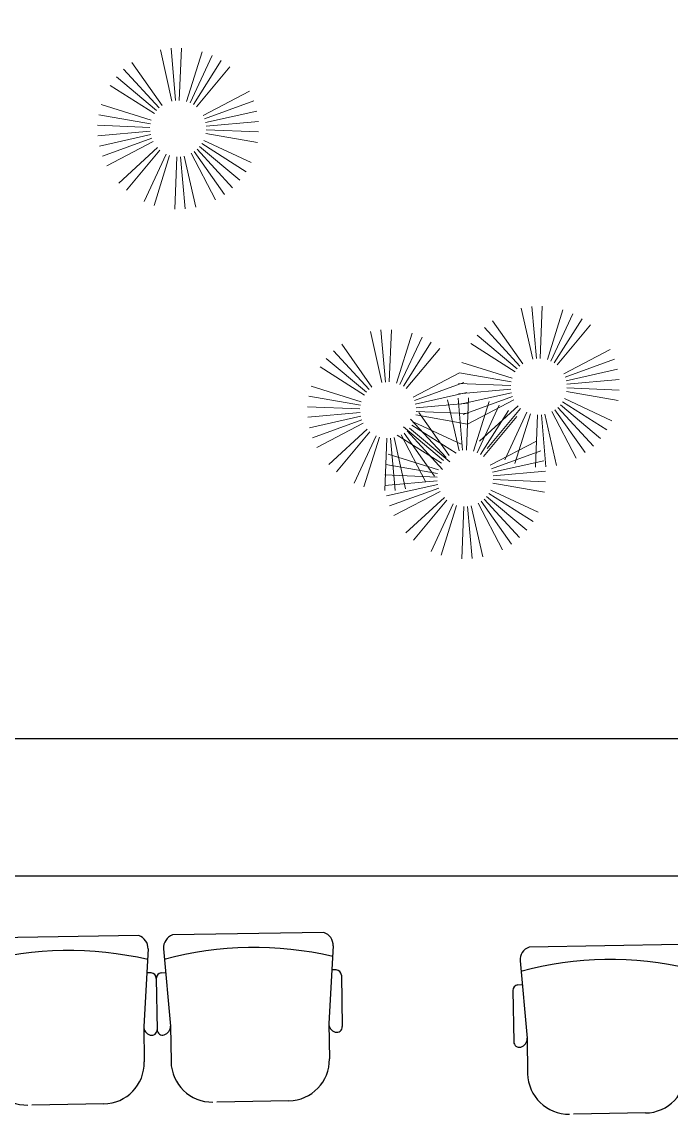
# Model space of a CAD drawing. Header units: millimetres. Extents: x 111 to 1506, y 14 to 566.
# Drawn here: x 231.831 to 234.192, y 227.094 to 231.07 of the extents above; entities that cross this region are included whole.
import ezdxf

# ---------------------------------------------------------------- set-up
doc = ezdxf.new("R2010")
doc.units = ezdxf.units.MM
doc.layers.add('1', color=8, linetype='Continuous')
doc.layers.add('PALMERAS114', color=114, linetype='Continuous', lineweight=5)
doc.styles.add('ATTR', font='romans.shx', dxfattribs={"width": 0.8, "height": 2.52})

# ---------------------------------------------------------------- blocks, each defined once
blk = doc.blocks.new('M31')
for p, q in [((-1.2089, 0.61), (-1.7589, 0.61)), ((-0.5359, 0.61), (-1.0859, 0.61)), ((0.1371, 0.61), (-0.4129, 0.61)), ((0.8101, 0.61), (0.2601, 0.61)), ((1.4831, 0.61), (0.9331, 0.61)), ((-1.7924, 0.5606), (-1.7718, 0.279)), ((-1.1755, 0.5606), (-1.196, 0.279)), ((-1.1194, 0.5606), (-1.0988, 0.279)), ((-0.5024, 0.5606), (-0.523, 0.279)), ((-0.4464, 0.5606), (-0.4258, 0.279)), ((0.1706, 0.5606), (0.15, 0.279)), ((0.2266, 0.5606), (0.2472, 0.279)), ((0.8436, 0.5606), (0.823, 0.279)), ((0.8996, 0.5606), (0.9202, 0.279)), ((1.5166, 0.5606), (1.496, 0.279)), ((-1.8205, 0.4532), (-1.8205, 0.2665)), ((-1.8019, 0.4731), (-1.7861, 0.4743)), ((-1.166, 0.4731), (-1.1818, 0.4743)), ((-1.1474, 0.4532), (-1.1474, 0.2665)), ((-1.1474, 0.4532), (-1.1474, 0.2665)), ((-1.1289, 0.4731), (-1.1131, 0.4743)), ((-0.4929, 0.4731), (-0.5087, 0.4743)), ((-0.4744, 0.4532), (-0.4744, 0.2665)), ((-0.4744, 0.4532), (-0.4744, 0.2665)), ((-0.4559, 0.4731), (-0.4401, 0.4743)), ((0.1801, 0.4731), (0.1643, 0.4743)), ((0.1986, 0.4532), (0.1986, 0.2665)), ((0.1986, 0.4532), (0.1986, 0.2665)), ((0.2171, 0.4731), (0.2329, 0.4743)), ((0.8531, 0.4731), (0.8373, 0.4743)), ((0.8716, 0.4532), (0.8716, 0.2665)), ((0.8716, 0.4532), (0.8716, 0.2665)), ((0.8901, 0.4731), (0.9059, 0.4743)), ((1.5261, 0.4731), (1.5103, 0.4743)), ((1.5446, 0.4532), (1.5446, 0.2665)), ((-1.7718, 0.279), (-1.7718, 0.15)), ((-1.196, 0.279), (-1.196, 0.15)), ((-1.0988, 0.279), (-1.0988, 0.15)), ((-0.523, 0.279), (-0.523, 0.15)), ((-0.4258, 0.279), (-0.4258, 0.15)), ((0.15, 0.279), (0.15, 0.15)), ((0.2472, 0.279), (0.2472, 0.15)), ((0.823, 0.279), (0.823, 0.15)), ((0.9202, 0.279), (0.9202, 0.15)), ((1.496, 0.279), (1.496, 0.15)), ((-1.346, 0), (-1.608, 0)), ((-0.673, 0), (-0.9349, 0)), ((0, 0), (-0.2619, 0)), ((0.673, 0), (0.4111, 0)), ((1.346, 0), (1.0841, 0))]:
    blk.add_line(p, q)
for centre, radius, start, end in [((-1.7425, 0.5628), 0.05, 109.2423, 182.5404), ((-1.2254, 0.5628), 0.05, 357.4596, 70.7577), ((-1.0694, 0.5628), 0.05, 109.2423, 182.5404), ((-0.5524, 0.5628), 0.05, 357.4596, 70.7577), ((-0.3964, 0.5628), 0.05, 109.2423, 182.5404), ((0.1206, 0.5628), 0.05, 357.4596, 70.7577), ((0.2766, 0.5628), 0.05, 109.2423, 182.5404), ((0.7936, 0.5628), 0.05, 357.4596, 70.7577), ((0.9496, 0.5628), 0.05, 109.2423, 182.5404), ((1.4666, 0.5628), 0.05, 357.4596, 70.7577), ((-1.4839, -0.6935), 1.2535, 75.8346, 104.1654), ((-0.8109, -0.6935), 1.2535, 75.8346, 104.1654), ((-0.1379, -0.6935), 1.2535, 75.8346, 104.1654), ((0.5351, -0.6935), 1.2535, 75.8346, 104.1654), ((1.2081, -0.6935), 1.2535, 75.8346, 104.1654), ((-1.8005, 0.4532), 0.02, 94.1812, 180), ((-1.1674, 0.4532), 0.02, 0, 85.8188), ((-1.1274, 0.4532), 0.02, 94.1812, 180), ((-0.4944, 0.4532), 0.02, 0, 85.8188), ((-0.4544, 0.4532), 0.02, 94.1812, 180), ((0.1786, 0.4532), 0.02, 0, 85.8188), ((0.2186, 0.4532), 0.02, 94.1812, 180), ((0.8516, 0.4532), 0.02, 0, 85.8188), ((0.8916, 0.4532), 0.02, 94.1812, 180), ((1.5246, 0.4532), 0.02, 0, 85.8188), ((-1.8037, 0.278), 0.0319, 285.9419, 1.8292), ((-1.1641, 0.278), 0.0319, 178.1708, 254.0581), ((-1.1307, 0.278), 0.0319, 285.9419, 1.8292), ((-0.4911, 0.278), 0.0319, 178.1708, 254.0581), ((-0.4577, 0.278), 0.0319, 285.9419, 1.8292), ((0.1819, 0.278), 0.0319, 178.1708, 254.0581), ((0.2153, 0.278), 0.0319, 285.9419, 1.8292), ((0.8549, 0.278), 0.0319, 178.1708, 254.0581), ((0.8883, 0.278), 0.0319, 285.9419, 1.8292), ((1.5279, 0.278), 0.0319, 178.1708, 254.0581), ((-1.8005, 0.2665), 0.02, 180, 285.9419), ((-1.1674, 0.2665), 0.02, 254.0581, 0), ((-1.1274, 0.2665), 0.02, 180, 285.9419), ((-0.4944, 0.2665), 0.02, 254.0581, 0), ((-0.4544, 0.2665), 0.02, 180, 285.9419), ((0.1786, 0.2665), 0.02, 254.0581, 0), ((0.2186, 0.2665), 0.02, 180, 285.9419), ((0.8516, 0.2665), 0.02, 254.0581, 0), ((0.8916, 0.2665), 0.02, 180, 285.9419), ((1.5246, 0.2665), 0.02, 254.0581, 0), ((-1.6218, 0.15), 0.15, 180, 270), ((-1.346, 0.15), 0.15, 270, 0), ((-0.9488, 0.15), 0.15, 180, 270), ((-0.673, 0.15), 0.15, 270, 0), ((-0.2758, 0.15), 0.15, 180, 270), ((0, 0.15), 0.15, 270, 0), ((0.3972, 0.15), 0.15, 180, 270), ((0.673, 0.15), 0.15, 270, 0), ((1.0702, 0.15), 0.15, 180, 270), ((1.346, 0.15), 0.15, 270, 0)]:
    blk.add_arc(centre, radius, start, end)
blk = doc.blocks.new('EVG7')
for p, q in [((-3.91, 19.67), (-9.01, 58.4)), ((1.55, 19.67), (6.65, 58.4)), ((-11.62, 16.99), (-31.18, 50.87)), ((-9.21, 18.3), (-24.14, 54.35)), ((-6.59, 19.1), (-16.71, 56.87)), ((4.23, 19.1), (14.35, 56.87)), ((6.85, 18.3), (21.78, 54.35)), ((9.26, 16.99), (28.82, 50.87)), ((-16, 13.74), (-43.6, 41.34)), ((-13.82, 15.38), (-37.7, 46.51)), ((-17.84, 11.7), (-48.78, 35.44)), ((15.48, 11.7), (46.42, 35.44)), ((17.04, 9.43), (50.78, 28.91)), ((-20.59, 6.96), (-56.61, 21.87)), ((18.24, 6.96), (54.25, 21.87)), ((-21.61, 4.39), (-59.13, 14.44)), ((19.8, 1.68), (58.31, 6.74)), ((-22.19, -1.09), (-61.18, -1.09)), ((-22.16, -3.85), (-60.66, -8.92)), ((19.25, -6.56), (56.78, -16.62)), ((19.8, -3.85), (58.31, -8.92)), ((19.83, -1.09), (58.82, -1.09)), ((-20.59, -9.13), (-56.61, -24.05)), ((-19.4, -11.61), (-53.14, -31.09)), ((-17.84, -13.87), (-48.78, -37.61)), ((13.64, -15.91), (41.25, -43.51)), ((15.48, -13.87), (46.42, -37.61)), ((-13.82, -17.56), (-37.7, -48.69)), ((-11.62, -19.17), (-31.18, -53.05)), ((-9.21, -20.47), (-24.14, -56.52)), ((-6.59, -21.27), (-16.71, -59.04)), ((-3.91, -21.84), (-9.01, -60.57)), ((-1.18, -22.12), (-1.18, -61.09)), ((4.23, -21.27), (14.35, -59.04)), ((6.85, -20.47), (21.78, -56.52)), ((9.26, -19.17), (28.82, -53.05)), ((11.46, -17.56), (35.35, -48.69))]:
    blk.add_line(p, q)
at = {"style": 'ATTR', "width": 0.8, "flags": 9}
blk.add_attdef('ESTCODE', (0, 0), '', height=0.7, dxfattribs=at)

msp = doc.modelspace()

# ---------------------------------------------------------------- linework, layer by layer
for p, q in [((220.03519, 228.46416), (246.84184, 228.46416)), ((220.522, 227.96416), (246.88558, 227.96416))]:
    msp.add_line(p, q)

# ---------------------------------------------------------------- block references
at = {"layer": '1', "rotation": 0.9415224173067548}
for p in [(231.4561, 227.12438), (235.44419, 227.12438)]:
    msp.add_blockref('M31', p, dxfattribs=at)
at = {"layer": 'PALMERAS114', "extrusion": (0, 0, -1), "xscale": -0.004880888891868356, "yscale": 0.004880888891718753, "zscale": -0.004880888891868356, "rotation": 294.9205878507973}
for p in [(-232.39712, 230.68954), (-233.70851, 229.75063), (-233.16046, 229.6655), (-233.44059, 229.41751)]:
    msp.add_blockref('EVG7', p, dxfattribs=at)

doc.saveas('drawing.dxf')
